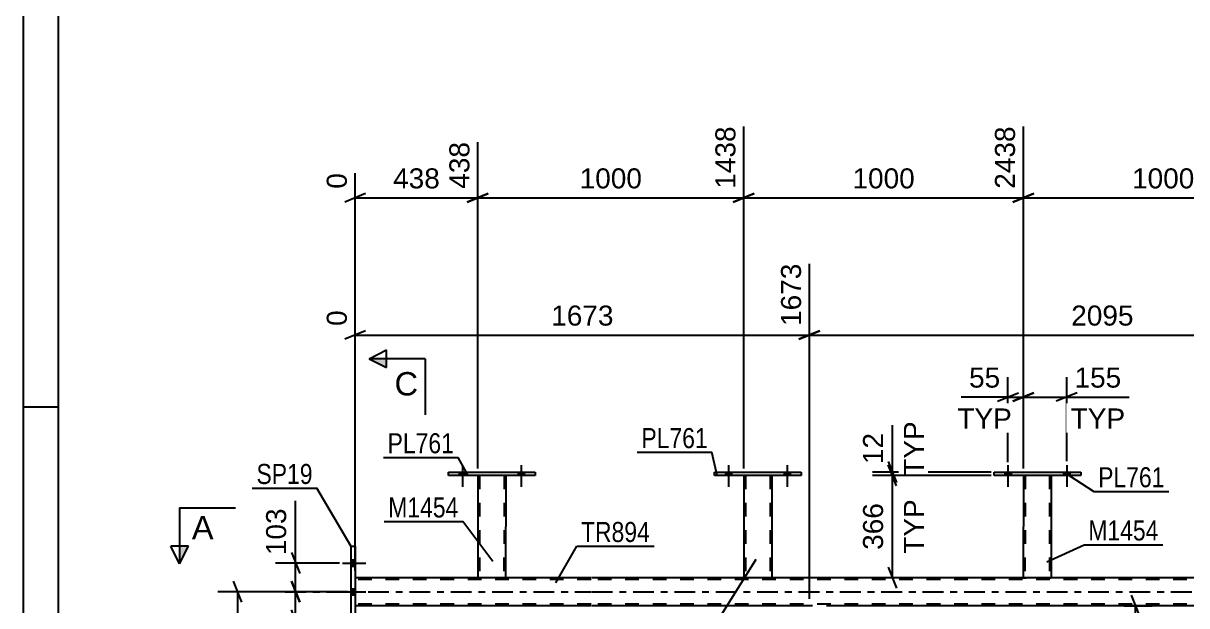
# Model space of a CAD drawing. Header units: millimetres. Extents: x -47 to 794, y -421 to 173.
# Drawn here: x -47.5 to 119, y -2 to 81.3 of the extents above; entities that cross this region are included whole.
import ezdxf

# ---------------------------------------------------------------- set-up
doc = ezdxf.new("R2010")
doc.units = ezdxf.units.MM
doc.linetypes.add('DXK_LINE_DOT2', pattern=[3.9198, 1.9599, -1.9599])
doc.linetypes.add('DXK_LINE_DOT3', pattern=[5.9187, 2.979, -0.9799, 0.9799, -0.9799])
doc.styles.add('Arial', font='arial.ttf', dxfattribs={"height": 0.2})
doc.styles.add('Arial Narrow', font='ARIALN.TTF', dxfattribs={"height": 0.2})

# ---------------------------------------------------------------- blocks, each defined once
blk = doc.blocks.new('Unknown-203724041-1113')
at = {"color": 5, "linetype": 'Continuous'}
for p, q in [((-47.49, 173.4), (-47.49, -420.6)), ((-42.49, 168.4), (-42.49, -415.6)), ((-42.49, 26.4), (-47.49, 26.4))]:
    blk.add_line(p, q, dxfattribs=at)
blk = doc.blocks.new('Bolt-203724041-3547 - 3466')
at = {"linetype": 'Continuous'}
for points in [[(0, 3.66), (0, 4.54), (-0.64, 4.54), (-0.64, 3.66)], [(0, 3.66), (0, 4.54), (-0.64, 4.54), (-0.64, 3.66)], [(0, 3.66), (0, 4.54), (-0.64, 4.54), (-0.64, 3.66)], [(0, -0.46), (0, 0.42), (-0.64, 0.42), (-0.64, -0.46)], [(0, -0.46), (0, 0.42), (-0.64, 0.42), (-0.64, -0.46)], [(0, -4.54), (0, -3.66), (-0.64, -3.66), (-0.64, -4.54)], [(0, -4.54), (0, -3.66), (-0.64, -3.66), (-0.64, -4.54)], [(0, -4.54), (0, -3.66), (-0.64, -3.66), (-0.64, -4.54)]]:
    blk.add_hatch(color=1, dxfattribs=at).paths.add_polyline_path(points)
at = {"color": 1, "linetype": 'Continuous'}
for p, q in [((-1.8, 4.1), (1.52, 4.1)), ((-1.8, 4.1), (1.52, 4.1)), ((-1.8, 4.1), (1.52, 4.1)), ((-0.64, 4.54), (0, 4.54)), ((-0.64, 4.54), (0, 4.54)), ((-0.64, 4.54), (0, 4.54)), ((-0.64, 3.66), (0, 3.66)), ((-0.64, 3.66), (0, 3.66)), ((-0.64, 3.66), (0, 3.66)), ((-0.64, 0.42), (0, 0.42)), ((-0.64, 0.42), (0, 0.42)), ((-1.8, -0.02), (1.52, -0.02)), ((-1.8, -0.02), (1.52, -0.02)), ((-0.64, -0.46), (0, -0.46)), ((-0.64, -0.46), (0, -0.46)), ((-1.8, -4.1), (1.52, -4.1)), ((-1.8, -4.1), (1.52, -4.1)), ((-1.8, -4.1), (1.52, -4.1)), ((-0.64, -3.66), (0, -3.66)), ((-0.64, -3.66), (0, -3.66)), ((-0.64, -3.66), (0, -3.66)), ((-0.64, -4.54), (0, -4.54)), ((-0.64, -4.54), (0, -4.54)), ((-0.64, -4.54), (0, -4.54))]:
    blk.add_line(p, q, dxfattribs=at)
blk = doc.blocks.new('Bolt-203724041-3498 - 3466')
at = {"linetype": 'Continuous'}
for points in [[(14.9, 16.64), (15.78, 16.64), (15.78, 17.12), (14.9, 17.12)], [(23.3, 16.64), (24.18, 16.64), (24.18, 17.12), (23.3, 17.12)]]:
    blk.add_hatch(color=1, dxfattribs=at).paths.add_polyline_path(points)
at = {"color": 1, "linetype": 'Continuous'}
for p, q in [((14.9, 17.12), (14.9, 16.64)), ((15.34, 18.12), (15.34, 15)), ((15.78, 17.12), (15.78, 16.64)), ((23.3, 17.12), (23.3, 16.64)), ((23.74, 18.12), (23.74, 15)), ((24.18, 17.12), (24.18, 16.64))]:
    blk.add_line(p, q, dxfattribs=at)
blk = doc.blocks.new('Part-203724041-3563 - 3466')
at = {"color": 2, "linetype": 'Continuous'}
for p, q in [((21.05, 2), (0, 2)), ((33.74, 2), (21.53, 2)), ((59.11, 2), (33.84, 2)), ((99.11, 2), (59.59, 2)), ((139.11, 2), (99.59, 2)), ((33.74, -2), (0, -2)), ((64.99, -2), (33.84, -2)), ((148.8, -2), (69.24, -2))]:
    blk.add_line(p, q, dxfattribs=at)
at = {"color": 7, "linetype": 'DXK_LINE_DOT2'}
for p, q in [((0, 2), (0, -2)), ((33.74, 1.76), (0, 1.76)), ((21.53, 2), (21.05, 2)), ((718.73, 1.76), (33.84, 1.76)), ((59.59, 2), (59.11, 2)), ((99.59, 2), (99.11, 2)), ((33.74, -1.76), (0, -1.76)), ((718.73, -1.76), (33.84, -1.76)), ((665.18, -2), (64.99, -2))]:
    blk.add_line(p, q, dxfattribs=at)
at = {"color": 7, "linetype": 'DXK_LINE_DOT3'}
for p, q in [((-10, 0), (33.74, 0)), ((33.84, 0), (728.53, 0))]:
    blk.add_line(p, q, dxfattribs=at)
blk = doc.blocks.new('Bolt-203724041-3499 - 3466')
at = {"linetype": 'Continuous'}
for points in [[(14.9, 16.64), (15.78, 16.64), (15.78, 17.12), (14.9, 17.12)], [(23.3, 16.64), (24.18, 16.64), (24.18, 17.12), (23.3, 17.12)]]:
    blk.add_hatch(color=1, dxfattribs=at).paths.add_polyline_path(points)
at = {"color": 1, "linetype": 'Continuous'}
for p, q in [((14.9, 17.12), (14.9, 16.64)), ((15.34, 18.12), (15.34, 15)), ((15.78, 17.12), (15.78, 16.64)), ((23.3, 17.12), (23.3, 16.64)), ((23.74, 18.12), (23.74, 15)), ((24.18, 17.12), (24.18, 16.64))]:
    blk.add_line(p, q, dxfattribs=at)
blk = doc.blocks.new('Bolt-203724041-3500 - 3466')
at = {"linetype": 'Continuous'}
for points in [[(52.96, 16.64), (53.84, 16.64), (53.84, 17.12), (52.96, 17.12)], [(61.36, 16.64), (62.24, 16.64), (62.24, 17.12), (61.36, 17.12)]]:
    blk.add_hatch(color=1, dxfattribs=at).paths.add_polyline_path(points)
at = {"color": 1, "linetype": 'Continuous'}
for p, q in [((52.96, 17.12), (52.96, 16.64)), ((53.4, 18.12), (53.4, 15)), ((53.84, 17.12), (53.84, 16.64)), ((61.36, 17.12), (61.36, 16.64)), ((61.8, 18.12), (61.8, 15)), ((62.24, 17.12), (62.24, 16.64))]:
    blk.add_line(p, q, dxfattribs=at)
blk = doc.blocks.new('Bolt-203724041-3501 - 3466')
at = {"linetype": 'Continuous'}
for points in [[(52.96, 16.64), (53.84, 16.64), (53.84, 17.12), (52.96, 17.12)], [(61.36, 16.64), (62.24, 16.64), (62.24, 17.12), (61.36, 17.12)]]:
    blk.add_hatch(color=1, dxfattribs=at).paths.add_polyline_path(points)
at = {"color": 1, "linetype": 'Continuous'}
for p, q in [((52.96, 17.12), (52.96, 16.64)), ((53.4, 18.12), (53.4, 15)), ((53.84, 17.12), (53.84, 16.64)), ((61.36, 17.12), (61.36, 16.64)), ((61.8, 18.12), (61.8, 15)), ((62.24, 17.12), (62.24, 16.64))]:
    blk.add_line(p, q, dxfattribs=at)
blk = doc.blocks.new('Bolt-203724041-3502 - 3466')
at = {"linetype": 'Continuous'}
for points in [[(92.96, 16.64), (93.84, 16.64), (93.84, 17.12), (92.96, 17.12)], [(101.36, 16.64), (102.24, 16.64), (102.24, 17.12), (101.36, 17.12)]]:
    blk.add_hatch(color=1, dxfattribs=at).paths.add_polyline_path(points)
at = {"color": 1, "linetype": 'Continuous'}
for p, q in [((92.96, 17.12), (92.96, 16.64)), ((93.4, 18.12), (93.4, 15)), ((93.84, 17.12), (93.84, 16.64)), ((101.36, 17.12), (101.36, 16.64)), ((101.8, 18.12), (101.8, 15)), ((102.24, 17.12), (102.24, 16.64))]:
    blk.add_line(p, q, dxfattribs=at)
blk = doc.blocks.new('Bolt-203724041-3503 - 3466')
at = {"linetype": 'Continuous'}
for points in [[(92.96, 16.64), (93.84, 16.64), (93.84, 17.12), (92.96, 17.12)], [(101.36, 16.64), (102.24, 16.64), (102.24, 17.12), (101.36, 17.12)]]:
    blk.add_hatch(color=1, dxfattribs=at).paths.add_polyline_path(points)
at = {"color": 1, "linetype": 'Continuous'}
for p, q in [((92.96, 17.12), (92.96, 16.64)), ((93.4, 18.12), (93.4, 15)), ((93.84, 17.12), (93.84, 16.64)), ((101.36, 17.12), (101.36, 16.64)), ((101.8, 18.12), (101.8, 15)), ((102.24, 17.12), (102.24, 16.64))]:
    blk.add_line(p, q, dxfattribs=at)
blk = doc.blocks.new('Part-203724041-3593 - 3466')
at = {"color": 2, "linetype": 'Continuous'}
for p, q in [((95.6, 16.64), (95.59, 2)), ((99.6, 16.64), (99.59, 2)), ((95.63, 2), (95.59, 2)), ((95.73, 2), (95.63, 2)), ((95.89, 2), (95.73, 2)), ((99.3, 2), (95.89, 2)), ((99.45, 2), (99.3, 2)), ((99.56, 2), (99.45, 2)), ((99.59, 2), (99.56, 2))]:
    blk.add_line(p, q, dxfattribs=at)
at = {"color": 7, "linetype": 'DXK_LINE_DOT2'}
for p, q in [((95.6, 16.64), (95.6, 16.64)), ((95.6, 16.64), (95.6, 16.64)), ((95.6, 16.64), (95.6, 16.64)), ((95.63, 16.64), (95.6, 16.64)), ((95.6, 16.64), (95.63, 16.64)), ((95.74, 16.64), (95.63, 16.64)), ((95.63, 16.64), (95.74, 16.64)), ((95.86, 16.64), (95.74, 16.64)), ((95.74, 16.64), (95.89, 16.64)), ((95.84, 16.64), (95.83, 2)), ((95.84, 16.64), (95.84, 16.64)), ((95.86, 16.64), (95.84, 16.64)), ((95.84, 16.64), (95.86, 16.64)), ((99.3, 16.64), (95.86, 16.64)), ((95.91, 16.64), (95.86, 16.64)), ((95.86, 16.64), (95.91, 16.64)), ((99.3, 16.64), (95.89, 16.64)), ((99.21, 16.64), (95.91, 16.64)), ((95.91, 16.64), (95.99, 16.64)), ((99.29, 16.64), (95.99, 16.64)), ((99.29, 16.64), (99.21, 16.64)), ((99.34, 16.64), (99.29, 16.64)), ((99.29, 16.64), (99.34, 16.64)), ((99.3, 16.64), (99.46, 16.64)), ((99.46, 16.64), (99.3, 16.64)), ((99.36, 16.64), (99.34, 16.64)), ((99.34, 16.64), (99.36, 16.64)), ((99.36, 16.64), (99.35, 2)), ((99.36, 16.64), (99.36, 16.64)), ((99.46, 16.64), (99.56, 16.64)), ((99.56, 16.64), (99.46, 16.64)), ((99.56, 16.64), (99.6, 16.64)), ((99.6, 16.64), (99.56, 16.64)), ((99.6, 16.64), (99.6, 16.64)), ((99.6, 16.64), (99.6, 16.64)), ((99.6, 16.64), (99.6, 16.64)), ((95.59, 2), (95.63, 2)), ((95.63, 2), (95.73, 2)), ((95.73, 2), (95.89, 2)), ((95.85, 2), (95.83, 2)), ((95.83, 2), (95.85, 2)), ((95.9, 2), (95.85, 2)), ((95.85, 2), (95.9, 2)), ((99.3, 2), (95.89, 2)), ((99.2, 2), (95.9, 2)), ((95.9, 2), (95.98, 2)), ((99.28, 2), (95.98, 2)), ((99.28, 2), (99.2, 2)), ((99.33, 2), (99.28, 2)), ((99.28, 2), (99.33, 2)), ((99.3, 2), (99.45, 2)), ((99.35, 2), (99.33, 2)), ((99.33, 2), (99.35, 2)), ((99.45, 2), (99.56, 2)), ((99.56, 2), (99.59, 2))]:
    blk.add_line(p, q, dxfattribs=at)
blk = doc.blocks.new('Part-203724041-3568 - 3466')
at = {"color": 2, "linetype": 'Continuous'}
for p, q in [((13.34, 16.64), (13.34, 17.12)), ((13.34, 17.12), (25.74, 17.12)), ((25.74, 17.12), (25.74, 16.64)), ((25.74, 16.64), (13.34, 16.64))]:
    blk.add_line(p, q, dxfattribs=at)
blk = doc.blocks.new('Part-203724041-3573 - 3466')
at = {"color": 2, "linetype": 'Continuous'}
for p, q in [((17.54, 16.64), (17.53, 2)), ((21.54, 16.64), (21.53, 2)), ((17.57, 2), (17.53, 2)), ((17.67, 2), (17.57, 2)), ((17.83, 2), (17.67, 2)), ((21.24, 2), (17.83, 2)), ((21.39, 2), (21.24, 2)), ((21.5, 2), (21.39, 2)), ((21.53, 2), (21.5, 2))]:
    blk.add_line(p, q, dxfattribs=at)
at = {"color": 7, "linetype": 'DXK_LINE_DOT2'}
for p, q in [((17.54, 16.64), (17.54, 16.64)), ((17.54, 16.64), (17.54, 16.64)), ((17.54, 16.64), (17.54, 16.64)), ((17.57, 16.64), (17.54, 16.64)), ((17.54, 16.64), (17.57, 16.64)), ((17.68, 16.64), (17.57, 16.64)), ((17.57, 16.64), (17.68, 16.64)), ((17.83, 16.64), (17.68, 16.64)), ((17.68, 16.64), (17.83, 16.64)), ((17.78, 16.64), (17.77, 2)), ((17.78, 16.64), (17.78, 16.64)), ((17.8, 16.64), (17.78, 16.64)), ((17.78, 16.64), (17.8, 16.64)), ((17.85, 16.64), (17.8, 16.64)), ((17.8, 16.64), (17.85, 16.64)), ((21.24, 16.64), (17.83, 16.64)), ((21.24, 16.64), (17.83, 16.64)), ((21.15, 16.64), (17.85, 16.64)), ((17.85, 16.64), (17.93, 16.64)), ((21.23, 16.64), (17.93, 16.64)), ((21.23, 16.64), (21.15, 16.64)), ((21.28, 16.64), (21.23, 16.64)), ((21.23, 16.64), (21.28, 16.64)), ((21.24, 16.64), (21.4, 16.64)), ((21.4, 16.64), (21.24, 16.64)), ((21.3, 16.64), (21.28, 16.64)), ((21.28, 16.64), (21.3, 16.64)), ((21.3, 16.64), (21.29, 2)), ((21.3, 16.64), (21.3, 16.64)), ((21.4, 16.64), (21.5, 16.64)), ((21.5, 16.64), (21.4, 16.64)), ((21.5, 16.64), (21.54, 16.64)), ((21.54, 16.64), (21.5, 16.64)), ((21.54, 16.64), (21.54, 16.64)), ((21.54, 16.64), (21.54, 16.64)), ((21.54, 16.64), (21.54, 16.64)), ((17.53, 2), (17.57, 2)), ((17.57, 2), (17.67, 2)), ((17.67, 2), (17.83, 2)), ((17.79, 2), (17.77, 2)), ((17.77, 2), (17.79, 2)), ((17.84, 2), (17.79, 2)), ((17.79, 2), (17.84, 2)), ((21.24, 2), (17.83, 2)), ((21.14, 2), (17.84, 2)), ((17.84, 2), (17.92, 2)), ((21.22, 2), (17.92, 2)), ((21.22, 2), (21.14, 2)), ((21.27, 2), (21.22, 2)), ((21.22, 2), (21.27, 2)), ((21.24, 2), (21.39, 2)), ((21.29, 2), (21.27, 2)), ((21.27, 2), (21.29, 2)), ((21.39, 2), (21.5, 2)), ((21.5, 2), (21.53, 2))]:
    blk.add_line(p, q, dxfattribs=at)
blk = doc.blocks.new('Part-203724041-3578 - 3466')
at = {"color": 2, "linetype": 'Continuous'}
for p, q in [((51.4, 16.64), (51.4, 17.12)), ((51.4, 17.12), (63.8, 17.12)), ((63.8, 17.12), (63.8, 16.64)), ((63.8, 16.64), (51.4, 16.64))]:
    blk.add_line(p, q, dxfattribs=at)
blk = doc.blocks.new('Part-203724041-3583 - 3466')
at = {"color": 2, "linetype": 'Continuous'}
for p, q in [((55.6, 16.64), (55.59, 2)), ((59.6, 16.64), (59.59, 2)), ((55.63, 2), (55.59, 2)), ((55.73, 2), (55.63, 2)), ((55.89, 2), (55.73, 2)), ((59.3, 2), (55.89, 2)), ((59.45, 2), (59.3, 2)), ((59.56, 2), (59.45, 2)), ((59.59, 2), (59.56, 2))]:
    blk.add_line(p, q, dxfattribs=at)
at = {"color": 7, "linetype": 'DXK_LINE_DOT2'}
for p, q in [((55.6, 16.64), (55.6, 16.64)), ((55.6, 16.64), (55.6, 16.64)), ((55.6, 16.64), (55.6, 16.64)), ((55.63, 16.64), (55.6, 16.64)), ((55.6, 16.64), (55.63, 16.64)), ((55.74, 16.64), (55.63, 16.64)), ((55.63, 16.64), (55.74, 16.64)), ((55.86, 16.64), (55.74, 16.64)), ((55.74, 16.64), (55.89, 16.64)), ((55.84, 16.64), (55.83, 2)), ((55.84, 16.64), (55.84, 16.64)), ((55.86, 16.64), (55.84, 16.64)), ((55.84, 16.64), (55.86, 16.64)), ((59.3, 16.64), (55.86, 16.64)), ((55.91, 16.64), (55.86, 16.64)), ((55.86, 16.64), (55.91, 16.64)), ((59.3, 16.64), (55.89, 16.64)), ((59.21, 16.64), (55.91, 16.64)), ((55.91, 16.64), (55.99, 16.64)), ((59.29, 16.64), (55.99, 16.64)), ((59.29, 16.64), (59.21, 16.64)), ((59.34, 16.64), (59.29, 16.64)), ((59.29, 16.64), (59.34, 16.64)), ((59.3, 16.64), (59.46, 16.64)), ((59.46, 16.64), (59.3, 16.64)), ((59.36, 16.64), (59.34, 16.64)), ((59.34, 16.64), (59.36, 16.64)), ((59.36, 16.64), (59.35, 2)), ((59.36, 16.64), (59.36, 16.64)), ((59.46, 16.64), (59.56, 16.64)), ((59.56, 16.64), (59.46, 16.64)), ((59.56, 16.64), (59.6, 16.64)), ((59.6, 16.64), (59.56, 16.64)), ((59.6, 16.64), (59.6, 16.64)), ((59.6, 16.64), (59.6, 16.64)), ((59.6, 16.64), (59.6, 16.64)), ((55.59, 2), (55.63, 2)), ((55.63, 2), (55.73, 2)), ((55.73, 2), (55.89, 2)), ((55.85, 2), (55.83, 2)), ((55.83, 2), (55.85, 2)), ((55.9, 2), (55.85, 2)), ((55.85, 2), (55.9, 2)), ((59.3, 2), (55.89, 2)), ((59.2, 2), (55.9, 2)), ((55.9, 2), (55.98, 2)), ((59.28, 2), (55.98, 2)), ((59.28, 2), (59.2, 2)), ((59.33, 2), (59.28, 2)), ((59.28, 2), (59.33, 2)), ((59.3, 2), (59.45, 2)), ((59.35, 2), (59.33, 2)), ((59.33, 2), (59.35, 2)), ((59.45, 2), (59.56, 2)), ((59.56, 2), (59.59, 2))]:
    blk.add_line(p, q, dxfattribs=at)
blk = doc.blocks.new('Part-203724041-3588 - 3466')
at = {"color": 2, "linetype": 'Continuous'}
for p, q in [((91.4, 16.64), (91.4, 17.12)), ((91.4, 17.12), (103.8, 17.12)), ((103.8, 17.12), (103.8, 16.64)), ((103.8, 16.64), (91.4, 16.64))]:
    blk.add_line(p, q, dxfattribs=at)
blk = doc.blocks.new('Part-203724041-3852 - 3466')
at = {"color": 2, "linetype": 'Continuous'}
for p, q in [((-0.64, 6.5), (0, 6.5)), ((-0.64, 6.5), (-0.64, -6.5)), ((0, 6.5), (0, -6.5)), ((-0.64, -6.5), (0, -6.5))]:
    blk.add_line(p, q, dxfattribs=at)
blk = doc.blocks.new('StraightDimension-203724041-4943 - 3466')
at = {"color": 7, "linetype": 'Continuous'}
for p, q in [((-9.13, 5.6), (-7.93, 2.6)), ((-2.23, 4.1), (-11.38, 4.1)), ((-8.53, 0), (-8.53, 4.1)), ((-1.64, 0), (-11.38, 0)), ((-7.93, -1.5), (-9.13, 1.5))]:
    blk.add_line(p, q, dxfattribs=at)
at = {"color": 0}
blk.add_wipeout([(-9.28, 12.5), (-13.48, 12.5), (-13.48, 4.62), (-9.28, 4.62)], dxfattribs=at)
at = {"color": 7, "linetype": 'Continuous'}
blk.add_line((-8.53, 4.1), (-8.53, 13.02), dxfattribs=at)
blk.add_line((-8.53, 4.1), (-8.53, 13.02), dxfattribs=at)
at = {"color": 3, "style": 'Arial'}
blk.add_text('103', height=2.865, rotation=90.0002, dxfattribs=at).set_placement((-9.88, 5.23))
blk = doc.blocks.new('StraightDimension-203724041-4404 - 3466')
at = {"color": 7, "linetype": 'Continuous'}
for p, q in [((76.27, 18.62), (77.47, 15.62)), ((90.97, 17.12), (74.02, 17.12)), ((77.47, 15.14), (76.27, 18.14)), ((76.87, 16.64), (76.87, 17.12)), ((90.97, 16.64), (74.02, 16.64))]:
    blk.add_line(p, q, dxfattribs=at)
at = {"color": 0, "linetype": 'Continuous'}
blk.add_wipeout([(81.97, 24.96), (77.77, 24.96), (77.77, 15.98), (81.97, 15.98)], dxfattribs=at)
at = {"color": 0}
blk.add_wipeout([(76.12, 23.29), (71.92, 23.29), (71.92, 17.65), (76.12, 17.65)], dxfattribs=at)
at = {"color": 7, "linetype": 'Continuous'}
blk.add_line((76.87, 17.12), (76.87, 23.82), dxfattribs=at)
blk.add_line((76.87, 17.12), (76.87, 23.82), dxfattribs=at)
at = {"color": 3, "linetype": 'Continuous', "style": 'Arial'}
blk.add_text('TYP', height=2.865, rotation=90.0002, dxfattribs=at).set_placement((81.37, 16.58))
at = {"color": 3, "style": 'Arial'}
blk.add_text('12', height=2.865, rotation=90.0002, dxfattribs=at).set_placement((75.52, 18.25))
blk = doc.blocks.new('StraightDimension-203724041-4414 - 3466')
at = {"color": 7, "linetype": 'Continuous'}
for p, q in [((77.47, 15.14), (76.27, 18.14)), ((90.97, 16.64), (74.02, 16.64)), ((76.87, 2), (76.87, 16.64)), ((76.27, 3.5), (77.47, 0.5)), ((94.59, 2), (74.02, 2))]:
    blk.add_line(p, q, dxfattribs=at)
at = {"color": 0, "linetype": 'Continuous'}
blk.add_wipeout([(81.97, 13.81), (77.77, 13.81), (77.77, 4.83), (81.97, 4.83)], dxfattribs=at)
at = {"color": 3, "linetype": 'Continuous', "style": 'Arial'}
blk.add_text('TYP', height=2.865, rotation=90.0002, dxfattribs=at).set_placement((81.37, 5.43))
at = {"color": 0}
blk.add_wipeout([(76.12, 13.26), (71.92, 13.26), (71.92, 5.39), (76.12, 5.39)], dxfattribs=at)
at = {"color": 3, "style": 'Arial'}
blk.add_text('366', height=2.865, rotation=90.0002, dxfattribs=at).set_placement((75.52, 5.99))
blk = doc.blocks.new('StraightDimension-203724041-4425 - 3466')
at = {"color": 7, "linetype": 'Continuous'}
for p, q in [((93.4, 18.53), (93.4, 30.69)), ((95.6, 17.64), (95.6, 30.69)), ((91.9, 27.24), (94.9, 28.44)), ((97.1, 28.44), (94.1, 27.24)), ((93.4, 27.84), (95.6, 27.84))]:
    blk.add_line(p, q, dxfattribs=at)
at = {"color": 0}
blk.add_wipeout([(92.87, 28.59), (92.87, 32.79), (87.23, 32.79), (87.23, 28.59)], dxfattribs=at)
at = {"color": 0, "linetype": 'Continuous'}
blk.add_wipeout([(94.54, 22.74), (94.54, 26.94), (85.56, 26.94), (85.56, 22.74)], dxfattribs=at)
at = {"color": 7, "linetype": 'Continuous'}
blk.add_line((93.4, 27.84), (86.7, 27.84), dxfattribs=at)
blk.add_line((93.4, 27.84), (86.7, 27.84), dxfattribs=at)
at = {"color": 3, "style": 'Arial'}
blk.add_text('55', height=2.865, dxfattribs=at).set_placement((87.83, 29.19))
at = {"color": 3, "linetype": 'Continuous', "style": 'Arial'}
blk.add_text('TYP', height=2.865, dxfattribs=at).set_placement((86.16, 23.34))
blk = doc.blocks.new('StraightDimension-203724041-4429 - 3466')
at = {"color": 7, "linetype": 'Continuous'}
for p, q in [((95.6, 17.64), (95.6, 30.69)), ((101.8, 18.68), (101.8, 30.69)), ((94.1, 27.24), (97.1, 28.44)), ((103.3, 28.44), (100.3, 27.24)), ((95.6, 27.84), (101.8, 27.84))]:
    blk.add_line(p, q, dxfattribs=at)
at = {"color": 0}
blk.add_wipeout([(110.19, 28.59), (110.19, 32.79), (102.32, 32.79), (102.32, 28.59)], dxfattribs=at)
at = {"color": 0, "linetype": 'Continuous'}
blk.add_wipeout([(110.75, 22.74), (110.75, 26.94), (101.77, 26.94), (101.77, 22.74)], dxfattribs=at)
at = {"color": 7, "linetype": 'Continuous'}
blk.add_line((101.8, 27.84), (110.72, 27.84), dxfattribs=at)
blk.add_line((101.8, 27.84), (110.72, 27.84), dxfattribs=at)
at = {"color": 3, "style": 'Arial'}
blk.add_text('155', height=2.865, dxfattribs=at).set_placement((102.92, 29.19))
at = {"color": 3, "linetype": 'Continuous', "style": 'Arial'}
blk.add_text('TYP', height=2.865, dxfattribs=at).set_placement((102.37, 23.34))
blk = doc.blocks.new('StraightDimension-203724041-4500 - 3466')
at = {"color": 7, "linetype": 'Continuous'}
for p, q in [((148.8, -1), (148.8, 51.4)), ((64.99, -1), (64.99, 46.9)), ((66.49, 37.31), (63.49, 36.11)), ((64.99, 36.71), (148.8, 36.71)), ((147.3, 36.11), (150.3, 37.31))]:
    blk.add_line(p, q, dxfattribs=at)
at = {"color": 0, "linetype": 'Continuous'}
blk.add_wipeout([(148.2, 52), (144, 52), (144, 41.91), (148.2, 41.91)], dxfattribs=at)
at = {"color": 0}
blk.add_wipeout([(111.94, 37.46), (111.94, 41.66), (101.85, 41.66), (101.85, 37.46)], dxfattribs=at)
at = {"color": 3, "linetype": 'Continuous', "style": 'Arial'}
blk.add_text('3769', height=2.865, rotation=90.0002, dxfattribs=at).set_placement((147.6, 42.51))
at = {"color": 3, "style": 'Arial'}
blk.add_text('2095', height=2.865, dxfattribs=at).set_placement((102.45, 38.06))
blk = doc.blocks.new('StraightDimension-203724041-4515 - 3466')
at = {"color": 7, "linetype": 'Continuous'}
for p, q in [((64.99, -1), (64.99, 46.9)), ((0, 3), (0, 40.23)), ((1.5, 37.31), (-1.5, 36.11)), ((0, 36.71), (64.99, 36.71)), ((63.49, 36.11), (66.49, 37.31))]:
    blk.add_line(p, q, dxfattribs=at)
at = {"color": 0, "linetype": 'Continuous'}
for points in [[(64.39, 47.5), (60.19, 47.5), (60.19, 37.41), (64.39, 37.41)], [(-0.6, 40.83), (-4.8, 40.83), (-4.8, 37.41), (-0.6, 37.41)]]:
    blk.add_wipeout(points, dxfattribs=at)
at = {"color": 0}
blk.add_wipeout([(37.54, 37.46), (37.54, 41.66), (27.45, 41.66), (27.45, 37.46)], dxfattribs=at)
at = {"color": 3, "linetype": 'Continuous', "style": 'Arial'}
for s, height, p in [('1673', 2.865, (63.79, 38.01)), ('0', 2.87, (-1.2, 38.01))]:
    blk.add_text(s, height=height, rotation=90.0002, dxfattribs=at).set_placement(p)
at = {"color": 3, "style": 'Arial'}
blk.add_text('1673', height=2.865, dxfattribs=at).set_placement((28.05, 38.06))
blk = doc.blocks.new('StraightDimension-203724041-4841 - 3466')
at = {"color": 7, "linetype": 'Continuous'}
for p, q in [((17.54, 17.64), (17.54, 64.3)), ((0, 3), (0, 59.85)), ((1.5, 56.93), (-1.5, 55.73)), ((16.04, 55.73), (19.04, 56.93)), ((0, 56.33), (17.54, 56.33))]:
    blk.add_line(p, q, dxfattribs=at)
at = {"color": 0, "linetype": 'Continuous'}
blk.add_wipeout([(-0.6, 60.45), (-4.8, 60.45), (-4.8, 57.03), (-0.6, 57.03)], dxfattribs=at)
at = {"color": 0}
blk.add_wipeout([(12.7, 57.08), (12.7, 61.28), (4.83, 61.28), (4.83, 57.08)], dxfattribs=at)
at = {"color": 3, "linetype": 'Continuous', "style": 'Arial'}
blk.add_text('0', height=2.87, rotation=90.0002, dxfattribs=at).set_placement((-1.2, 57.63))
at = {"color": 0, "linetype": 'Continuous'}
blk.add_wipeout([(16.94, 64.9), (12.74, 64.9), (12.74, 57.03), (16.94, 57.03)], dxfattribs=at)
at = {"color": 3, "linetype": 'Continuous', "style": 'Arial'}
blk.add_text('438', height=2.865, rotation=90.0002, dxfattribs=at).set_placement((16.34, 57.63))
at = {"color": 3, "style": 'Arial'}
blk.add_text('438', height=2.865, dxfattribs=at).set_placement((5.43, 57.68))
blk = doc.blocks.new('StraightDimension-203724041-4847 - 3466')
at = {"color": 7, "linetype": 'Continuous'}
for p, q in [((55.6, 17.63), (55.6, 66.52)), ((17.54, 17.64), (17.54, 64.3)), ((19.04, 56.93), (16.04, 55.73)), ((54.1, 55.73), (57.1, 56.93)), ((17.54, 56.33), (55.6, 56.33))]:
    blk.add_line(p, q, dxfattribs=at)
at = {"color": 0, "linetype": 'Continuous'}
blk.add_wipeout([(55, 67.12), (50.8, 67.12), (50.8, 57.03), (55, 57.03)], dxfattribs=at)
at = {"color": 0}
blk.add_wipeout([(41.61, 57.08), (41.61, 61.28), (31.52, 61.28), (31.52, 57.08)], dxfattribs=at)
at = {"color": 3, "linetype": 'Continuous', "style": 'Arial'}
blk.add_text('1438', height=2.865, rotation=90.0002, dxfattribs=at).set_placement((54.4, 57.63))
at = {"color": 3, "style": 'Arial'}
blk.add_text('1000', height=2.865, dxfattribs=at).set_placement((32.12, 57.68))
blk = doc.blocks.new('StraightDimension-203724041-4855 - 3466')
at = {"color": 7, "linetype": 'Continuous'}
for p, q in [((55.6, 17.63), (55.6, 66.52)), ((95.6, 17.64), (95.6, 66.52)), ((57.1, 56.93), (54.1, 55.73)), ((94.1, 55.73), (97.1, 56.93)), ((55.6, 56.33), (95.6, 56.33))]:
    blk.add_line(p, q, dxfattribs=at)
at = {"color": 0, "linetype": 'Continuous'}
blk.add_wipeout([(95, 67.12), (90.8, 67.12), (90.8, 57.03), (95, 57.03)], dxfattribs=at)
at = {"color": 0}
blk.add_wipeout([(80.64, 57.08), (80.64, 61.28), (70.55, 61.28), (70.55, 57.08)], dxfattribs=at)
at = {"color": 3, "linetype": 'Continuous', "style": 'Arial'}
blk.add_text('2438', height=2.865, rotation=90.0002, dxfattribs=at).set_placement((94.4, 57.63))
at = {"color": 3, "style": 'Arial'}
blk.add_text('1000', height=2.865, dxfattribs=at).set_placement((71.15, 57.68))
blk = doc.blocks.new('StraightDimension-203724041-4863 - 3466')
at = {"color": 7, "linetype": 'Continuous'}
for p, q in [((95.6, 17.64), (95.6, 66.52)), ((135.6, 17.64), (135.6, 66.52)), ((97.1, 56.93), (94.1, 55.73)), ((134.1, 55.73), (137.1, 56.93)), ((95.6, 56.33), (135.6, 56.33))]:
    blk.add_line(p, q, dxfattribs=at)
at = {"color": 0, "linetype": 'Continuous'}
blk.add_wipeout([(135, 67.12), (130.8, 67.12), (130.8, 57.03), (135, 57.03)], dxfattribs=at)
at = {"color": 0}
blk.add_wipeout([(120.64, 57.08), (120.64, 61.28), (110.55, 61.28), (110.55, 57.08)], dxfattribs=at)
at = {"color": 3, "linetype": 'Continuous', "style": 'Arial'}
blk.add_text('3438', height=2.865, rotation=90.0002, dxfattribs=at).set_placement((134.4, 57.63))
at = {"color": 3, "style": 'Arial'}
blk.add_text('1000', height=2.865, dxfattribs=at).set_placement((111.15, 57.68))
blk = doc.blocks.new('StraightDimension-203724041-4951 - 3466')
at = {"color": 7, "linetype": 'Continuous'}
for p, q in [((-1.64, 0), (-11.38, 0)), ((-9.13, 1.5), (-7.93, -1.5)), ((-8.53, -4.1), (-8.53, 0)), ((-7.93, -5.6), (-9.13, -2.6)), ((-2.26, -4.1), (-11.38, -4.1))]:
    blk.add_line(p, q, dxfattribs=at)
at = {"color": 0}
blk.add_wipeout([(-9.28, -4.63), (-13.48, -4.63), (-13.48, -12.5), (-9.28, -12.5)], dxfattribs=at)
at = {"color": 7, "linetype": 'Continuous'}
blk.add_line((-8.53, -4.1), (-8.53, -13.02), dxfattribs=at)
blk.add_line((-8.53, -4.1), (-8.53, -13.02), dxfattribs=at)
at = {"color": 3, "style": 'Arial'}
blk.add_text('103', height=2.865, rotation=90.0002, dxfattribs=at).set_placement((-9.88, -11.9))
blk = doc.blocks.new('StraightDimension-203724041-5005 - 3466')
at = {"color": 7, "linetype": 'Continuous'}
for p, q in [((-1, 0), (-19.66, 0)), ((-16.21, -1.5), (-17.41, 1.5)), ((-16.81, -128.5), (-16.81, 0)), ((-17.41, -127), (-16.21, -130)), ((42.64, -128.5), (-19.66, -128.5))]:
    blk.add_line(p, q, dxfattribs=at)
at = {"color": 0}
blk.add_wipeout([(-17.56, -59.2), (-21.76, -59.2), (-21.76, -69.3), (-17.56, -69.3)], dxfattribs=at)
at = {"color": 3, "style": 'Arial'}
blk.add_text('3213', height=2.865, rotation=90.0002, dxfattribs=at).set_placement((-18.16, -68.7))
blk = doc.blocks.new('StraightDimension-203724041-5165 - 3466')
at = {"color": 7, "linetype": 'Continuous'}
for p, q in [((112.25, -3.5), (111.05, -0.5)), ((110.02, -2), (114.05, -2)), ((111.65, -123.22), (111.65, -2)), ((111.05, -121.72), (112.25, -124.72)), ((99.73, -123.22), (114.05, -123.22))]:
    blk.add_line(p, q, dxfattribs=at)
at = {"color": 0}
blk.add_wipeout([(110.9, -57.56), (106.7, -57.56), (106.7, -67.66), (110.9, -67.66)], dxfattribs=at)
at = {"color": 3, "style": 'Arial'}
blk.add_text('3030', height=2.865, rotation=90.0002, dxfattribs=at).set_placement((110.3, -67.06))
blk = doc.blocks.new('Mark-203724041-3559 - 3466')
at = {"color": 0}
blk.add_wipeout([(42.17, 7.11), (42.17, 10.11), (32.31, 10.11), (32.31, 7.11)], dxfattribs=at)
blk.add_wipeout([(42.17, 7.11), (42.17, 10.11), (32.31, 10.11), (32.31, 7.11)], dxfattribs=at)
at = {"color": 30, "linetype": 'Continuous'}
for p, q in [((28.7, 1.28), (31.71, 6.51)), ((31.71, 6.51), (42.77, 6.51))]:
    blk.add_line(p, q, dxfattribs=at)
at = {"color": 3, "style": 'Arial Narrow'}
blk.add_text('TR894', height=2.863, dxfattribs=at).set_placement((32.31, 7.11))
blk = doc.blocks.new('Mark-203724041-3564 - 3466')
at = {"color": 0}
blk.add_wipeout([(14.14, 19.8), (14.14, 22.8), (4.64, 22.8), (4.64, 19.8)], dxfattribs=at)
blk.add_wipeout([(14.14, 19.8), (14.14, 22.8), (4.64, 22.8), (4.64, 19.8)], dxfattribs=at)
at = {"color": 30, "linetype": 'Continuous'}
for p in [(4.04, 19.2), (16.17, 16.64)]:
    blk.add_line(p, (14.74, 19.2), dxfattribs=at)
at = {"color": 3, "style": 'Arial Narrow'}
blk.add_text('PL761', height=2.863, dxfattribs=at).set_placement((4.64, 19.8))
blk = doc.blocks.new('Mark-203724041-3589 - 3466')
at = {"color": 0}
blk.add_wipeout([(114.94, 7.33), (114.94, 10.33), (104.89, 10.33), (104.89, 7.33)], dxfattribs=at)
blk.add_wipeout([(114.94, 7.33), (114.94, 10.33), (104.89, 10.33), (104.89, 7.33)], dxfattribs=at)
at = {"color": 30, "linetype": 'Continuous'}
for p, q in [((98.98, 4.26), (104.29, 6.73)), ((104.29, 6.73), (115.54, 6.73))]:
    blk.add_line(p, q, dxfattribs=at)
at = {"color": 3, "style": 'Arial Narrow'}
blk.add_text('M1454', height=2.863, dxfattribs=at).set_placement((104.89, 7.33))
blk = doc.blocks.new('Mark-203724041-3569 - 3466')
at = {"color": 0}
blk.add_wipeout([(14.78, 10.62), (14.78, 13.62), (4.73, 13.62), (4.73, 10.62)], dxfattribs=at)
blk.add_wipeout([(14.78, 10.62), (14.78, 13.62), (4.73, 13.62), (4.73, 10.62)], dxfattribs=at)
at = {"color": 30, "linetype": 'Continuous'}
for p in [(4.13, 10.02), (19.68, 4.3)]:
    blk.add_line(p, (15.38, 10.02), dxfattribs=at)
at = {"color": 3, "style": 'Arial Narrow'}
blk.add_text('M1454', height=2.863, dxfattribs=at).set_placement((4.73, 10.62))
blk = doc.blocks.new('Mark-203724041-3574 - 3466')
at = {"color": 0}
blk.add_wipeout([(50.45, 20.54), (50.45, 23.54), (40.95, 23.54), (40.95, 20.54)], dxfattribs=at)
blk.add_wipeout([(50.45, 20.54), (50.45, 23.54), (40.95, 23.54), (40.95, 20.54)], dxfattribs=at)
at = {"color": 30, "linetype": 'Continuous'}
for p in [(40.35, 19.94), (51.81, 16.64)]:
    blk.add_line(p, (51.05, 19.94), dxfattribs=at)
at = {"color": 3, "style": 'Arial Narrow'}
blk.add_text('PL761', height=2.863, dxfattribs=at).set_placement((40.95, 20.54))
blk = doc.blocks.new('Mark-203724041-3579 - 3466')
at = {"color": 0}
blk.add_wipeout([(49.69, -6.05), (49.69, -3.05), (39.63, -3.05), (39.63, -6.05)], dxfattribs=at)
blk.add_wipeout([(49.69, -6.05), (49.69, -3.05), (39.63, -3.05), (39.63, -6.05)], dxfattribs=at)
at = {"color": 30, "linetype": 'Continuous'}
for p in [(57.34, 4.63), (39.03, -6.65)]:
    blk.add_line(p, (50.29, -6.65), dxfattribs=at)
at = {"color": 3, "style": 'Arial Narrow'}
blk.add_text('M1454', height=2.863, dxfattribs=at).set_placement((39.63, -6.05))
blk = doc.blocks.new('Mark-203724041-3584 - 3466')
at = {"color": 0}
blk.add_wipeout([(115.8, 14.94), (115.8, 17.94), (106.3, 17.94), (106.3, 14.94)], dxfattribs=at)
blk.add_wipeout([(115.8, 14.94), (115.8, 17.94), (106.3, 17.94), (106.3, 14.94)], dxfattribs=at)
at = {"color": 30, "linetype": 'Continuous'}
for p, q in [((102.16, 16.64), (105.7, 14.34)), ((105.7, 14.34), (116.4, 14.34))]:
    blk.add_line(p, q, dxfattribs=at)
at = {"color": 3, "style": 'Arial Narrow'}
blk.add_text('PL761', height=2.863, dxfattribs=at).set_placement((106.3, 14.94))
blk = doc.blocks.new('Mark-203724041-3848 - 3466')
at = {"color": 0}
blk.add_wipeout([(-6.08, 15.41), (-6.08, 18.41), (-14.12, 18.41), (-14.12, 15.41)], dxfattribs=at)
blk.add_wipeout([(-6.08, 15.41), (-6.08, 18.41), (-14.12, 18.41), (-14.12, 15.41)], dxfattribs=at)
at = {"color": 30, "linetype": 'Continuous'}
for p in [(-14.72, 14.81), (-0.57, 6.49)]:
    blk.add_line(p, (-5.48, 14.81), dxfattribs=at)
at = {"color": 3, "style": 'Arial Narrow'}
blk.add_text('SP19', height=2.863, dxfattribs=at).set_placement((-14.12, 15.41))
blk = doc.blocks.new('SectionMark-203724041-5207 - 3466')
at = {"linetype": 'Continuous'}
for points in [[(4.5, 33.32), (4.5, 32.07), (2, 33.32)], [(4.5, -13.83), (4.5, -15.08), (2, -15.08)]]:
    blk.add_hatch(color=6, dxfattribs=at).paths.add_polyline_path(points)
at = {"color": 6, "linetype": 'Continuous'}
for p, q in [((2, 33.32), (4.5, 34.57)), ((10, 33.32), (2, 33.32)), ((2, 33.32), (4.5, 32.07)), ((4.5, 32.07), (4.5, 34.57)), ((10, 33.32), (10, 25.32)), ((10, -15.08), (10, -7.08)), ((2, -15.08), (4.5, -13.83)), ((4.5, -13.83), (4.5, -16.33)), ((10, -15.08), (2, -15.08)), ((4.5, -16.33), (2, -15.08))]:
    blk.add_line(p, q, dxfattribs=at)
at = {"color": 0, "linetype": 'Continuous'}
for points in [[(9, 28.07), (9, 31.57), (5.63, 31.57), (5.63, 28.07)], [(9, -13.33), (9, -9.83), (5.63, -9.83), (5.63, -13.33)]]:
    blk.add_wipeout(points, dxfattribs=at)
at = {"color": 3, "linetype": 'Continuous', "style": 'Arial'}
for p in [(5.63, 28.07), (5.63, -13.33)]:
    blk.add_text('C', height=3.34, dxfattribs=at).set_placement(p)
blk = doc.blocks.new('SectionMark-203724041-5213 - 3466')
at = {"linetype": 'Continuous'}
blk.add_hatch(color=6, dxfattribs=at).paths.add_polyline_path([(-25.12, 6.5), (-23.87, 6.5), (-25.12, 4)])
at = {"color": 6, "linetype": 'Continuous'}
for p, q in [((-25.12, 12), (-17.12, 12)), ((-25.12, 12), (-25.12, 4)), ((-25.12, 4), (-26.37, 6.5)), ((-23.87, 6.5), (-26.37, 6.5)), ((-25.12, 4), (-23.87, 6.5))]:
    blk.add_line(p, q, dxfattribs=at)
at = {"color": 0, "linetype": 'Continuous'}
blk.add_wipeout([(-20.26, 7.5), (-20.26, 11), (-23.37, 11), (-23.37, 7.5)], dxfattribs=at)
at = {"color": 3, "linetype": 'Continuous', "style": 'Arial'}
blk.add_text('A', height=3.34, dxfattribs=at).set_placement((-23.37, 7.5))

msp = doc.modelspace()

# ---------------------------------------------------------------- block references
for name in ['Unknown-203724041-1113', 'Part-203724041-3568 - 3466', 'Bolt-203724041-3498 - 3466', 'Bolt-203724041-3499 - 3466', 'Part-203724041-3578 - 3466', 'Bolt-203724041-3500 - 3466', 'Bolt-203724041-3501 - 3466', 'Part-203724041-3588 - 3466', 'Bolt-203724041-3502 - 3466', 'Bolt-203724041-3503 - 3466', 'Part-203724041-3573 - 3466', 'Part-203724041-3583 - 3466', 'Part-203724041-3593 - 3466', 'Part-203724041-3852 - 3466', 'Bolt-203724041-3547 - 3466', 'Part-203724041-3563 - 3466']:
    msp.add_blockref(name, (0, 0))

# ---------------------------------------------------------------- next in the draw order: block references
for name in ['StraightDimension-203724041-4404 - 3466', 'StraightDimension-203724041-4943 - 3466']:
    msp.add_blockref(name, (0, 0))

# ---------------------------------------------------------------- next in the draw order: block references
msp.add_blockref('StraightDimension-203724041-4414 - 3466', (0, 0))

# ---------------------------------------------------------------- next in the draw order: block references
msp.add_blockref('StraightDimension-203724041-4425 - 3466', (0, 0))

# ---------------------------------------------------------------- next in the draw order: block references
msp.add_blockref('StraightDimension-203724041-4429 - 3466', (0, 0))

# ---------------------------------------------------------------- next in the draw order: block references
msp.add_blockref('StraightDimension-203724041-4500 - 3466', (0, 0))

# ---------------------------------------------------------------- next in the draw order: block references
for name in ['StraightDimension-203724041-4515 - 3466', 'Mark-203724041-3589 - 3466', 'StraightDimension-203724041-5165 - 3466']:
    msp.add_blockref(name, (0, 0))

# ---------------------------------------------------------------- next in the draw order: block references
for name in ['StraightDimension-203724041-4841 - 3466', 'StraightDimension-203724041-4951 - 3466']:
    msp.add_blockref(name, (0, 0))

# ---------------------------------------------------------------- next in the draw order: block references
for name in ['StraightDimension-203724041-4847 - 3466', 'Mark-203724041-3848 - 3466', 'Mark-203724041-3569 - 3466', 'StraightDimension-203724041-5005 - 3466']:
    msp.add_blockref(name, (0, 0))

# ---------------------------------------------------------------- next in the draw order: block references
for name in ['StraightDimension-203724041-4855 - 3466', 'Mark-203724041-3574 - 3466', 'Mark-203724041-3564 - 3466', 'Mark-203724041-3559 - 3466']:
    msp.add_blockref(name, (0, 0))

# ---------------------------------------------------------------- next in the draw order: block references
for name in ['StraightDimension-203724041-4863 - 3466', 'SectionMark-203724041-5207 - 3466', 'Mark-203724041-3579 - 3466']:
    msp.add_blockref(name, (0, 0))

# ---------------------------------------------------------------- next in the draw order: block references
for name in ['Mark-203724041-3584 - 3466', 'SectionMark-203724041-5213 - 3466']:
    msp.add_blockref(name, (0, 0))

doc.saveas('drawing.dxf')
